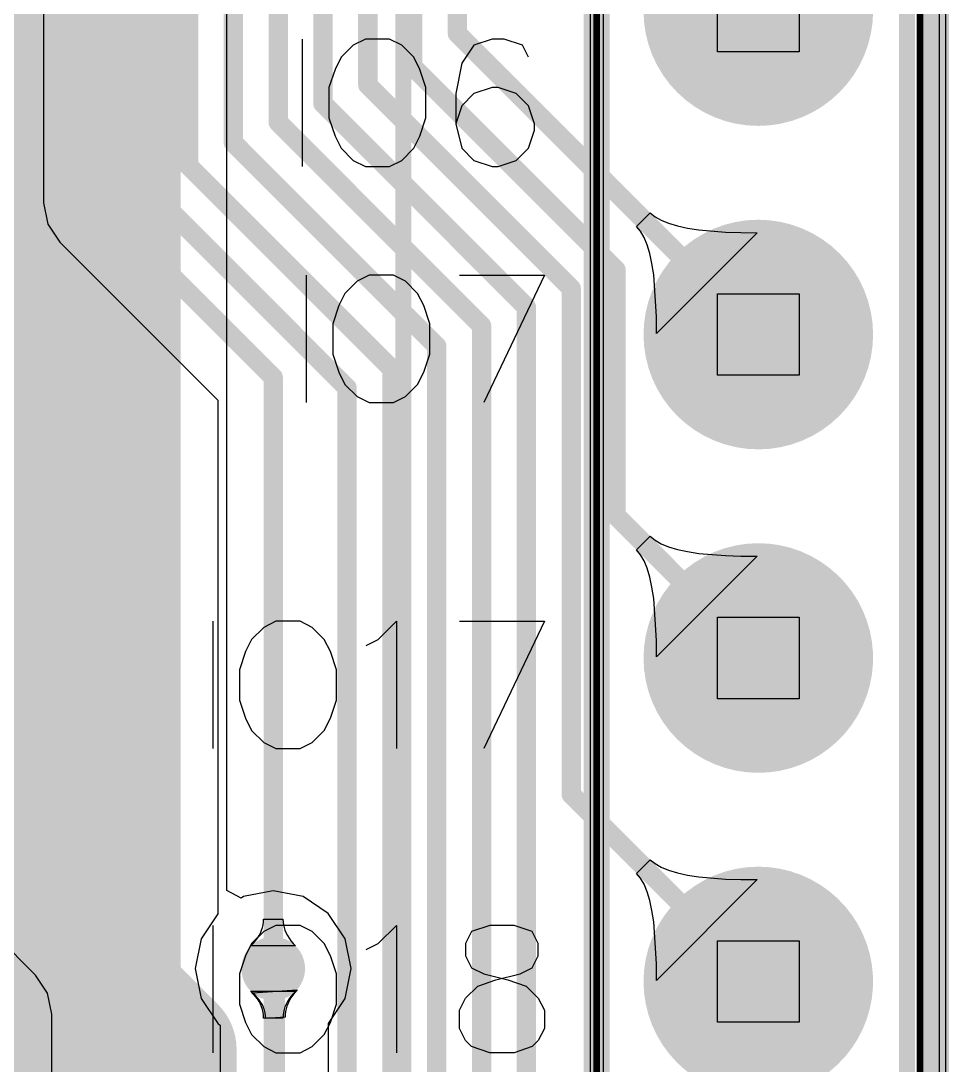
# Model space of a CAD drawing. Header units: millimetres. Extents: x -30 to 3.5, y -1.1 to 91.3.
# Drawn here: x -6.96 to 0.33, y 33.3 to 41.5 of the extents above; entities that cross this region are included whole.
import ezdxf

# ---------------------------------------------------------------- set-up
doc = ezdxf.new("R2010")
doc.units = ezdxf.units.MM
for name, color, linetype in [('BottomLayer', 5, 'Continuous'), ('BottomOverlay', 54, 'Continuous'), ('BottomSolder', 6, 'Continuous'), ('KeepOutLayer', 6, 'Continuous'), ('Mechanical15', 56, 'Continuous'), ('MultiLayer', 9, 'Continuous'), ('PadHoleLayer', 156, 'Continuous'), ('TopLayer', 1, 'Continuous'), ('TopOverlay', 2, 'Continuous'), ('TopSolder', 216, 'Continuous'), ('ViaHoleLayer', 16, 'Continuous')]:
    doc.layers.add(name, color=color, linetype=linetype)

# ---------------------------------------------------------------- blocks, each defined once
blk = doc.blocks.new('18650_BATTERY_B_27')
at = {"layer": 'BottomOverlay', "const_width": 0.127}
blk.add_lwpolyline([(0, 0), (-76.5302, 0)], dxfattribs=at)
blk = doc.blocks.new('HDR_TH_20P_P2_54_V_M_35')
at = {"layer": 'BottomLayer', "const_width": 0.8}
for points in [[(-1.67, 0, 1), (-0.87, 0, 1)], [(0.87, 0, 1), (1.67, 0, 1)], [(3.41, 0, 1), (4.21, 0, 1)], [(5.95, 0, 1), (6.75, 0, 1)]]:
    blk.add_lwpolyline(points, format="xyb", close=True, dxfattribs=at)
at = {"layer": 'BottomSolder', "const_width": 0.9016}
for points in [[(-1.7208, 0, 1), (-0.8192, 0, 1)], [(0.8192, 0, 1), (1.7208, 0, 1)], [(3.3592, 0, 1), (4.2608, 0, 1)], [(5.8992, 0, 1), (6.8008, 0, 1)]]:
    blk.add_lwpolyline(points, format="xyb", close=True, dxfattribs=at)
at = {"layer": 'Mechanical15'}
for p, q in [((-1.59, 0.32), (-0.95, 0.32)), ((-0.95, 0.32), (-0.95, -0.32)), ((0.95, 0.32), (0.95, 0.32)), ((0.95, 0.32), (1.59, 0.32)), ((0.95, -0.32), (0.95, 0.32)), ((1.59, 0.32), (1.59, -0.32)), ((3.49, 0.32), (3.49, 0.32)), ((3.49, 0.32), (4.13, 0.32)), ((3.49, -0.32), (3.49, 0.32)), ((4.13, 0.32), (4.13, -0.32)), ((6.03, 0.32), (6.03, 0.32)), ((6.03, 0.32), (6.67, 0.32)), ((6.03, -0.32), (6.03, 0.32)), ((6.67, 0.32), (6.67, -0.32)), ((-0.95, -0.32), (-1.59, -0.32)), ((1.59, -0.32), (0.95, -0.32)), ((4.13, -0.32), (3.49, -0.32)), ((6.67, -0.32), (6.03, -0.32))]:
    blk.add_line(p, q, dxfattribs=at)
at = {"layer": 'Mechanical15', "const_width": 0.0508}
for points in [[(25.4, 1.27), (-25.4, 1.27)], [(25.4, -1.27), (-25.4, -1.27)]]:
    blk.add_lwpolyline(points, dxfattribs=at)
at = {"layer": 'MultiLayer', "const_width": 0.8}
for points in [[(-1.67, 0, 1), (-0.87, 0, 1)], [(0.87, 0, 1), (1.67, 0, 1)], [(3.41, 0, 1), (4.21, 0, 1)], [(5.95, 0, 1), (6.75, 0, 1)]]:
    blk.add_lwpolyline(points, format="xyb", close=True, dxfattribs=at)
at = {"layer": 'PadHoleLayer', "const_width": 0.525}
for points in [[(-1.5325, 0, 1), (-1.0075, 0, 1)], [(1.0075, 0, 1), (1.5325, 0, 1)], [(3.5475, 0, 1), (4.0725, 0, 1)], [(6.0875, 0, 1), (6.6125, 0, 1)]]:
    blk.add_lwpolyline(points, format="xyb", close=True, dxfattribs=at)
at = {"layer": 'TopLayer', "const_width": 0.8}
for points in [[(-1.67, 0, 1), (-0.87, 0, 1)], [(0.87, 0, 1), (1.67, 0, 1)], [(3.41, 0, 1), (4.21, 0, 1)], [(5.95, 0, 1), (6.75, 0, 1)]]:
    blk.add_lwpolyline(points, format="xyb", close=True, dxfattribs=at)
at = {"layer": 'TopOverlay', "const_width": 0.2032}
for points in [[(25.4, 1.397), (-25.4, 1.397)], [(25.4, -1.27), (-25.4, -1.27)]]:
    blk.add_lwpolyline(points, dxfattribs=at)
at = {"layer": 'TopSolder', "const_width": 0.9016}
for points in [[(-1.7208, 0, 1), (-0.8192, 0, 1)], [(0.8192, 0, 1), (1.7208, 0, 1)], [(3.3592, 0, 1), (4.2608, 0, 1)], [(5.8992, 0, 1), (6.8008, 0, 1)]]:
    blk.add_lwpolyline(points, format="xyb", close=True, dxfattribs=at)

msp = doc.modelspace()

# ---------------------------------------------------------------- linework, layer by layer
at = {"layer": 'BottomLayer'}
for p, q in [((-2.3876, 65.659), (-2.3876, 14.9098)), ((0.3048, 15.0622), (0.3048, 65.6082)), ((-6.7815, 57.9147), (-6.7815, 40.0734)), ((-6.7815, 40.0734), (-6.7485, 39.9072)), ((-2.1247, 39.889), (-2.0172, 39.9965)), ((-2.0172, 39.9965), (-1.9794, 39.9656)), ((-1.9794, 39.9656), (-1.9314, 39.938)), ((-1.9314, 39.938), (-1.873, 39.9139)), ((-6.7485, 39.9072), (-6.6543, 39.7663)), ((-2.0938, 39.8512), (-2.1247, 39.889)), ((-2.0662, 39.8032), (-2.0938, 39.8512)), ((-1.873, 39.9139), (-1.8044, 39.8932)), ((-1.8044, 39.8932), (-1.7254, 39.8758)), ((-1.7254, 39.8758), (-1.6362, 39.8619)), ((-1.6362, 39.8619), (-1.4269, 39.8442)), ((-2.0421, 39.7448), (-2.0662, 39.8032)), ((-1.1764, 39.8402), (-1.9684, 39.0482)), ((-1.4269, 39.8442), (-1.3068, 39.8405)), ((-1.3068, 39.8405), (-1.1764, 39.8402)), ((-6.6543, 39.7663), (-5.4127, 38.5247)), ((-2.0214, 39.6762), (-2.0421, 39.7448)), ((-2.004, 39.5972), (-2.0214, 39.6762)), ((-1.9901, 39.508), (-2.004, 39.5972)), ((-1.9687, 39.1786), (-1.9901, 39.508)), ((-1.9684, 39.0482), (-1.9687, 39.1786)), ((-5.4127, 38.5247), (-5.4127, 34.4913)), ((-2.1247, 37.349), (-2.0172, 37.4565)), ((-2.0172, 37.4565), (-1.9794, 37.4256)), ((-1.9794, 37.4256), (-1.9314, 37.398)), ((-1.9314, 37.398), (-1.873, 37.3739)), ((-2.0938, 37.3112), (-2.1247, 37.349)), ((-2.0662, 37.2632), (-2.0938, 37.3112)), ((-1.873, 37.3739), (-1.8044, 37.3532)), ((-1.8044, 37.3532), (-1.7254, 37.3358)), ((-1.7254, 37.3358), (-1.6362, 37.3219)), ((-1.6362, 37.3219), (-1.4269, 37.3042)), ((-2.0421, 37.2048), (-2.0662, 37.2632)), ((-1.1764, 37.3002), (-1.9684, 36.5082)), ((-1.4269, 37.3042), (-1.3068, 37.3005)), ((-1.3068, 37.3005), (-1.1764, 37.3002)), ((-2.0214, 37.1362), (-2.0421, 37.2048)), ((-2.004, 37.0572), (-2.0214, 37.1362)), ((-1.9901, 36.968), (-2.004, 37.0572)), ((-1.9687, 36.6386), (-1.9901, 36.968)), ((-1.9684, 36.5082), (-1.9687, 36.6386)), ((-6.8447, 34.0101), (-8.8285, 35.9939)), ((-2.1247, 34.809), (-2.0172, 34.9165)), ((-2.0172, 34.9165), (-1.9794, 34.8856)), ((-1.9794, 34.8856), (-1.9314, 34.858)), ((-1.9314, 34.858), (-1.873, 34.8339)), ((-2.0938, 34.7712), (-2.1247, 34.809)), ((-2.0662, 34.7232), (-2.0938, 34.7712)), ((-1.873, 34.8339), (-1.8044, 34.8132)), ((-1.8044, 34.8132), (-1.7254, 34.7958)), ((-1.7254, 34.7958), (-1.6362, 34.7819)), ((-1.6362, 34.7819), (-1.4269, 34.7642)), ((-2.0421, 34.6648), (-2.0662, 34.7232)), ((-1.1764, 34.7602), (-1.9684, 33.9682)), ((-1.4269, 34.7642), (-1.3068, 34.7605)), ((-1.3068, 34.7605), (-1.1764, 34.7602)), ((-2.0214, 34.5962), (-2.0421, 34.6648)), ((-2.004, 34.5172), (-2.0214, 34.5962)), ((-5.4127, 34.4913), (-5.5436, 34.2955)), ((-5.0554, 34.4272), (-5.0544, 34.4496)), ((-5.0544, 34.4496), (-4.9024, 34.4496)), ((-4.9024, 34.4496), (-4.9014, 34.4272)), ((-1.9901, 34.428), (-2.004, 34.5172)), ((-5.0792, 34.3409), (-5.0702, 34.362)), ((-5.0702, 34.362), (-5.0633, 34.3834)), ((-5.0633, 34.3834), (-5.0584, 34.4052)), ((-5.0584, 34.4052), (-5.0554, 34.4272)), ((-4.9014, 34.4272), (-4.8984, 34.4052)), ((-4.8984, 34.4052), (-4.8935, 34.3834)), ((-4.8935, 34.3834), (-4.8866, 34.362)), ((-4.8866, 34.362), (-4.8776, 34.3409)), ((-1.9687, 34.0986), (-1.9901, 34.428)), ((-5.5436, 34.2955), (-5.5902, 34.0614)), ((-5.1346, 34.2595), (-5.1178, 34.2794)), ((-5.1178, 34.2794), (-5.1029, 34.2996)), ((-5.1029, 34.2996), (-5.09, 34.3201)), ((-5.09, 34.3201), (-5.0792, 34.3409)), ((-4.8776, 34.3409), (-4.8668, 34.3201)), ((-4.8668, 34.3201), (-4.8539, 34.2996)), ((-4.8539, 34.2996), (-4.839, 34.2794)), ((-4.839, 34.2794), (-4.8222, 34.2595)), ((-5.1534, 34.2399), (-5.1346, 34.2595)), ((-4.8034, 34.2399), (-5.1534, 34.2399)), ((-4.8222, 34.2595), (-4.8034, 34.2399)), ((-5.5902, 34.0614), (-5.5436, 33.8273)), ((-1.9684, 33.9682), (-1.9687, 34.0986)), ((-6.7505, 33.8692), (-6.8447, 34.0101)), ((-6.8447, 34.0101), (-6.8447, 34.0101)), ((-6.7174, 33.703), (-6.7505, 33.8692)), ((-5.1407, 33.8712), (-4.7915, 33.8953)), ((-5.121, 33.8533), (-5.1407, 33.8712)), ((-4.8093, 33.8742), (-4.8253, 33.853)), ((-4.7915, 33.8953), (-4.8093, 33.8742)), ((-5.5436, 33.8273), (-5.411, 33.6288)), ((-5.1034, 33.8349), (-5.121, 33.8533)), ((-5.0879, 33.8159), (-5.1034, 33.8349)), ((-5.0745, 33.7964), (-5.0879, 33.8159)), ((-5.0631, 33.7764), (-5.0745, 33.7964)), ((-4.8618, 33.7887), (-4.8702, 33.767)), ((-4.8515, 33.8102), (-4.8618, 33.7887)), ((-4.8393, 33.8316), (-4.8515, 33.8102)), ((-4.8253, 33.853), (-4.8393, 33.8316)), ((-6.7175, 28.3375), (-6.7175, 33.703)), ((-6.7175, 33.703), (-6.7174, 33.703)), ((-5.0538, 33.7558), (-5.0631, 33.7764)), ((-5.0465, 33.7348), (-5.0538, 33.7558)), ((-5.0413, 33.7132), (-5.0465, 33.7348)), ((-5.0382, 33.6911), (-5.0413, 33.7132)), ((-4.8843, 33.7015), (-4.8852, 33.6794)), ((-4.8815, 33.7234), (-4.8843, 33.7015)), ((-4.8768, 33.7453), (-4.8815, 33.7234)), ((-4.8702, 33.767), (-4.8768, 33.7453)), ((-5.411, 33.6288), (-5.3955, 33.6185)), ((-5.0372, 33.6684), (-5.0382, 33.6911)), ((-4.8852, 33.6794), (-5.0372, 33.6684)), ((-5.3955, 33.6185), (-5.3955, 27.1815))]:
    msp.add_line(p, q, dxfattribs=at)
for points, const_width in [([(-3.5312, 41.403), (-3.5312, 63.2466)], 0.152), ([(-3.8832, 41.145), (-3.8832, 63.0144)], 0.152), ([(-4.2352, 40.9992), (-4.2352, 62.833)], 0.152), ([(-4.5872, 40.8534), (-4.5872, 62.6262)], 0.152), ([(-4.9392, 40.7076), (-4.9392, 60.7503)], 0.152), ([(-5.2912, 40.5464), (-5.2912, 60.3584)], 0.152), ([(-5.6432, 40.365), (-5.6432, 59.7205)], 0.152), ([(-5.9952, 40.2192), (-5.9952, 59.259)], 0.152), ([(-6.3472, 40.0734), (-6.3472, 58.214)], 0.152), ([(-3.5312, 41.403), (-1.1684, 39.0402)], 0.152), ([(-3.8832, 41.145), (-2.286, 39.5478)], 0.152), ([(-4.2352, 40.9992), (-2.638, 39.402)], 0.152), ([(-4.5872, 40.8534), (-2.99, 39.2562)], 0.152), ([(-4.9392, 40.7076), (-3.342, 39.1104)], 0.152), ([(-5.2912, 40.5464), (-3.694, 38.9492)], 0.152), ([(-5.6432, 40.365), (-4.046, 38.7678)], 0.152), ([(-5.9952, 40.2192), (-4.398, 38.622)], 0.152), ([(-6.3472, 40.0734), (-4.9784, 38.7046)], 0.152), ([(-2.286, 37.6178), (-2.286, 39.5478)], 0.152), ([(-2.638, 35.4298), (-2.638, 39.402)], 0.152), ([(-2.99, 30.7526), (-2.99, 39.2562)], 0.152), ([(-3.342, 28.5138), (-3.342, 39.1104)], 0.152), ([(-3.694, 26.691), (-3.694, 38.9492)], 0.152), ([(-4.046, 26.5452), (-4.046, 38.7678)], 0.152), ([(-4.9784, 34.0614), (-4.9784, 38.7046)], 0.152), ([(-4.398, 26.3994), (-4.398, 38.622)], 0.152), ([(-2.286, 37.6178), (-1.1684, 36.5002)], 0.152), ([(-8.2042, 35.8648), (-5.7658, 33.4264)], 1), ([(-2.638, 35.4298), (-1.1684, 33.9602)], 0.152), ([(-4.9784, 34.1286), (-4.9612, 34.1458)], 0.152), ([(-4.9784, 34.0614), (-4.9784, 34.1286)], 0.152), ([(-4.9612, 26.4648), (-4.9612, 34.1458)], 0.152), ([(-5.7658, 28.0416), (-5.7658, 33.4264)], 1)]:
    msp.add_lwpolyline(points, dxfattribs=dict(at, const_width=const_width))
for points, const_width in [([(-3.5692, 41.403, 1), (-3.4932, 41.403, 1)], 0.076), ([(-3.5692, 41.403, 1), (-3.4932, 41.403, 1)], 0.076), ([(-3.9212, 41.145, 1), (-3.8452, 41.145, 1)], 0.076), ([(-3.9212, 41.145, 1), (-3.8452, 41.145, 1)], 0.076), ([(-4.2732, 40.9992, 1), (-4.1972, 40.9992, 1)], 0.076), ([(-4.2732, 40.9992, 1), (-4.1972, 40.9992, 1)], 0.076), ([(-4.6252, 40.8534, 1), (-4.5492, 40.8534, 1)], 0.076), ([(-4.6252, 40.8534, 1), (-4.5492, 40.8534, 1)], 0.076), ([(-4.9772, 40.7076, 1), (-4.9012, 40.7076, 1)], 0.076), ([(-4.9772, 40.7076, 1), (-4.9012, 40.7076, 1)], 0.076), ([(-5.3292, 40.5464, 1), (-5.2532, 40.5464, 1)], 0.076), ([(-5.3292, 40.5464, 1), (-5.2532, 40.5464, 1)], 0.076), ([(-5.6812, 40.365, 1), (-5.6052, 40.365, 1)], 0.076), ([(-5.6812, 40.365, 1), (-5.6052, 40.365, 1)], 0.076), ([(-6.0332, 40.2192, 1), (-5.9572, 40.2192, 1)], 0.076), ([(-6.0332, 40.2192, 1), (-5.9572, 40.2192, 1)], 0.076), ([(-6.3852, 40.0734, 1), (-6.3092, 40.0734, 1)], 0.076), ([(-6.3852, 40.0734, 1), (-6.3092, 40.0734, 1)], 0.076), ([(-2.324, 39.5478, 1), (-2.248, 39.5478, 1)], 0.076), ([(-2.324, 39.5478, 1), (-2.248, 39.5478, 1)], 0.076), ([(-2.676, 39.402, 1), (-2.6, 39.402, 1)], 0.076), ([(-2.676, 39.402, 1), (-2.6, 39.402, 1)], 0.076), ([(-3.028, 39.2562, 1), (-2.952, 39.2562, 1)], 0.076), ([(-3.028, 39.2562, 1), (-2.952, 39.2562, 1)], 0.076), ([(-3.38, 39.1104, 1), (-3.304, 39.1104, 1)], 0.076), ([(-3.38, 39.1104, 1), (-3.304, 39.1104, 1)], 0.076), ([(-1.2064, 39.0402, 1), (-1.1304, 39.0402, 1)], 0.076), ([(-3.732, 38.9492, 1), (-3.656, 38.9492, 1)], 0.076), ([(-3.732, 38.9492, 1), (-3.656, 38.9492, 1)], 0.076), ([(-4.084, 38.7678, 1), (-4.008, 38.7678, 1)], 0.076), ([(-4.084, 38.7678, 1), (-4.008, 38.7678, 1)], 0.076), ([(-5.0164, 38.7046, 1), (-4.9404, 38.7046, 1)], 0.076), ([(-5.0164, 38.7046, 1), (-4.9404, 38.7046, 1)], 0.076), ([(-4.436, 38.622, 1), (-4.36, 38.622, 1)], 0.076), ([(-4.436, 38.622, 1), (-4.36, 38.622, 1)], 0.076), ([(-2.324, 37.6178, 1), (-2.248, 37.6178, 1)], 0.076), ([(-2.324, 37.6178, 1), (-2.248, 37.6178, 1)], 0.076), ([(-1.2064, 36.5002, 1), (-1.1304, 36.5002, 1)], 0.076), ([(-2.676, 35.4298, 1), (-2.6, 35.4298, 1)], 0.076), ([(-2.676, 35.4298, 1), (-2.6, 35.4298, 1)], 0.076), ([(-5.1034, 34.0614, 1), (-4.8534, 34.0614, 1)], 0.25), ([(-5.0164, 34.1286, 1), (-4.9404, 34.1286, 1)], 0.076), ([(-5.0164, 34.1286, 1), (-4.9404, 34.1286, 1)], 0.076), ([(-4.9992, 34.1458, 1), (-4.9232, 34.1458, 1)], 0.076), ([(-4.9992, 34.1458, 1), (-4.9232, 34.1458, 1)], 0.076), ([(-5.0164, 34.0614, 1), (-4.9404, 34.0614, 1)], 0.076), ([(-5.0164, 34.0614, 1), (-4.9404, 34.0614, 1)], 0.076), ([(-1.2064, 33.9602, 1), (-1.1304, 33.9602, 1)], 0.076), ([(-6.0158, 33.4264, 1), (-5.5158, 33.4264, 1)], 0.5), ([(-6.0158, 33.4264, 1), (-5.5158, 33.4264, 1)], 0.5)]:
    msp.add_lwpolyline(points, format="xyb", close=True, dxfattribs=dict(at, const_width=const_width))
at = {"layer": 'KeepOutLayer', "const_width": 0.127}
msp.add_lwpolyline([(0, 2.0936), (0, 89.2156)], dxfattribs=at)
at = {"layer": 'MultiLayer', "const_width": 0.25}
msp.add_lwpolyline([(-5.1034, 34.0614, 1), (-4.8534, 34.0614, 1)], format="xyb", close=True, dxfattribs=at)
at = {"layer": 'TopLayer'}
for p, q in [((-2.4892, 65.6082), (-2.4892, 14.986)), ((0.254, 14.9606), (0.254, 65.659)), ((-2.4892, 52.4467), (-2.4892, 31.8545)), ((-5.3432, 34.674), (-5.3432, 45.9486)), ((-5.2312, 34.6141), (-5.3432, 34.674)), ((-5.2125, 34.6266), (-5.2312, 34.6141)), ((-4.9784, 34.6732), (-5.2125, 34.6266)), ((-4.7443, 34.6266), (-4.9784, 34.6732)), ((-4.5458, 34.494), (-4.7443, 34.6266)), ((-4.4132, 34.2955), (-4.5458, 34.494)), ((-4.3666, 34.0614), (-4.4132, 34.2955)), ((-4.4132, 33.8273), (-4.3666, 34.0614)), ((-5.1346, 33.8633), (-5.1534, 33.8829)), ((-5.1534, 33.8829), (-4.8034, 33.8829)), ((-4.8034, 33.8829), (-4.8222, 33.8633)), ((-5.1178, 33.8434), (-5.1346, 33.8633)), ((-5.1029, 33.8232), (-5.1178, 33.8434)), ((-5.09, 33.8027), (-5.1029, 33.8232)), ((-5.0792, 33.7819), (-5.09, 33.8027)), ((-4.8668, 33.8027), (-4.8776, 33.7819)), ((-4.8539, 33.8232), (-4.8668, 33.8027)), ((-4.839, 33.8434), (-4.8539, 33.8232)), ((-4.8222, 33.8633), (-4.839, 33.8434)), ((-4.5441, 33.6315), (-4.4132, 33.8273)), ((-5.0702, 33.7608), (-5.0792, 33.7819)), ((-5.0633, 33.7394), (-5.0702, 33.7608)), ((-5.0584, 33.7176), (-5.0633, 33.7394)), ((-5.0554, 33.6956), (-5.0584, 33.7176)), ((-4.8984, 33.7176), (-4.9014, 33.6956)), ((-4.8935, 33.7394), (-4.8984, 33.7176)), ((-4.8866, 33.7608), (-4.8935, 33.7394)), ((-4.8776, 33.7819), (-4.8866, 33.7608)), ((-5.0544, 33.6732), (-5.0554, 33.6956)), ((-4.9024, 33.6732), (-5.0544, 33.6732)), ((-4.9014, 33.6956), (-4.9024, 33.6732)), ((-4.5441, 32.5649), (-4.5441, 33.6315))]:
    msp.add_line(p, q, dxfattribs=at)
for points, const_width in [([(-6.604, 31.9766), (-6.604, 45.9486)], 1.8), ([(-4.9784, 32.385), (-4.9784, 34.0614)], 0.152)]:
    msp.add_lwpolyline(points, dxfattribs=dict(at, const_width=const_width))
for points, const_width in [([(-5.1034, 34.0614, 1), (-4.8534, 34.0614, 1)], 0.25), ([(-5.0164, 34.0614, 1), (-4.9404, 34.0614, 1)], 0.076)]:
    msp.add_lwpolyline(points, format="xyb", close=True, dxfattribs=dict(at, const_width=const_width))
at = {"layer": 'TopOverlay'}
for p, q in [((-4.7498, 41.3604), (-4.7498, 40.3606)), ((-4.2547, 41.3604), (-4.3499, 41.3128)), ((-4.0642, 41.3604), (-4.2547, 41.3604)), ((-3.969, 41.3128), (-4.0642, 41.3604)), ((-3.2596, 41.3604), (-3.4025, 41.3128)), ((-3.1644, 41.3604), (-3.2596, 41.3604)), ((-3.0216, 41.3128), (-3.1644, 41.3604)), ((-4.3499, 41.3128), (-4.4451, 41.2176)), ((-3.8738, 41.2176), (-3.969, 41.3128)), ((-3.4025, 41.3128), (-3.4977, 41.17)), ((-2.974, 41.2176), (-3.0216, 41.3128)), ((-4.4451, 41.2176), (-4.4927, 41.1223)), ((-3.8262, 41.1223), (-3.8738, 41.2176)), ((-3.4977, 41.17), (-3.5453, 40.9319)), ((-4.4927, 41.1223), (-4.5403, 40.9795)), ((-3.7786, 40.9795), (-3.8262, 41.1223)), ((-4.5403, 40.9795), (-4.5403, 40.7415)), ((-3.7786, 40.7415), (-3.7786, 40.9795)), ((-3.5453, 40.9319), (-3.5453, 40.6939)), ((-3.4025, 40.9319), (-3.4977, 40.8367)), ((-3.2596, 40.9795), (-3.4025, 40.9319)), ((-3.212, 40.9795), (-3.2596, 40.9795)), ((-3.0692, 40.9319), (-3.212, 40.9795)), ((-2.974, 40.8367), (-3.0692, 40.9319)), ((-3.4977, 40.8367), (-3.5453, 40.6939)), ((-2.9264, 40.6939), (-2.974, 40.8367)), ((-4.5403, 40.7415), (-4.4927, 40.5986)), ((-3.8262, 40.5986), (-3.7786, 40.7415)), ((-3.5453, 40.6939), (-3.4977, 40.5034)), ((-2.9264, 40.6463), (-2.9264, 40.6939)), ((-4.4927, 40.5986), (-4.4451, 40.5034)), ((-3.8738, 40.5034), (-3.8262, 40.5986)), ((-2.974, 40.5034), (-2.9264, 40.6463)), ((-4.4451, 40.5034), (-4.3499, 40.4082)), ((-3.969, 40.4082), (-3.8738, 40.5034)), ((-3.4977, 40.5034), (-3.4025, 40.4082)), ((-3.0692, 40.4082), (-2.974, 40.5034)), ((-4.3499, 40.4082), (-4.2547, 40.3606)), ((-4.2547, 40.3606), (-4.0642, 40.3606)), ((-4.0642, 40.3606), (-3.969, 40.4082)), ((-3.4025, 40.4082), (-3.2596, 40.3606)), ((-3.2596, 40.3606), (-3.212, 40.3606)), ((-3.212, 40.3606), (-3.0692, 40.4082)), ((-4.7199, 39.5062), (-4.7199, 38.5064)), ((-4.32, 39.4586), (-4.4152, 39.3634)), ((-4.2248, 39.5062), (-4.32, 39.4586)), ((-4.0344, 39.5062), (-4.2248, 39.5062)), ((-3.9391, 39.4586), (-4.0344, 39.5062)), ((-3.8439, 39.3634), (-3.9391, 39.4586)), ((-3.5154, 39.5062), (-2.8489, 39.5062)), ((-2.8489, 39.5062), (-3.325, 38.5064)), ((-4.4152, 39.3634), (-4.4628, 39.2681)), ((-3.7963, 39.2681), (-3.8439, 39.3634)), ((-4.4628, 39.2681), (-4.5104, 39.1253)), ((-3.7487, 39.1253), (-3.7963, 39.2681)), ((-4.5104, 39.1253), (-4.5104, 38.8873)), ((-3.7487, 38.8873), (-3.7487, 39.1253)), ((-4.5104, 38.8873), (-4.4628, 38.7444)), ((-3.7963, 38.7444), (-3.7487, 38.8873)), ((-4.4628, 38.7444), (-4.4152, 38.6492)), ((-3.8439, 38.6492), (-3.7963, 38.7444)), ((-4.4152, 38.6492), (-4.32, 38.554)), ((-3.9391, 38.554), (-3.8439, 38.6492)), ((-4.32, 38.554), (-4.2248, 38.5064)), ((-4.0344, 38.5064), (-3.9391, 38.554)), ((-4.2248, 38.5064), (-4.0344, 38.5064)), ((-5.4531, 36.7884), (-5.4531, 35.7886)), ((-5.0532, 36.7408), (-5.1484, 36.6456)), ((-4.958, 36.7884), (-5.0532, 36.7408)), ((-4.7675, 36.7884), (-4.958, 36.7884)), ((-4.6723, 36.7408), (-4.7675, 36.7884)), ((-4.5771, 36.6456), (-4.6723, 36.7408)), ((-4.1534, 36.6456), (-4.0106, 36.7884)), ((-4.0106, 36.7884), (-4.0106, 35.7886)), ((-3.5154, 36.7884), (-2.8489, 36.7884)), ((-2.8489, 36.7884), (-3.325, 35.7886)), ((-5.1484, 36.6456), (-5.196, 36.5503)), ((-4.5295, 36.5503), (-4.5771, 36.6456)), ((-4.2486, 36.598), (-4.1534, 36.6456)), ((-5.196, 36.5503), (-5.2436, 36.4075)), ((-4.4819, 36.4075), (-4.5295, 36.5503)), ((-5.2436, 36.4075), (-5.2436, 36.1695)), ((-4.4819, 36.1695), (-4.4819, 36.4075)), ((-5.2436, 36.1695), (-5.196, 36.0266)), ((-4.5295, 36.0266), (-4.4819, 36.1695)), ((-5.196, 36.0266), (-5.1484, 35.9314)), ((-4.5771, 35.9314), (-4.5295, 36.0266)), ((-5.1484, 35.9314), (-5.0532, 35.8362)), ((-4.6723, 35.8362), (-4.5771, 35.9314)), ((-5.0532, 35.8362), (-4.958, 35.7886)), ((-4.7675, 35.7886), (-4.6723, 35.8362)), ((-4.958, 35.7886), (-4.7675, 35.7886)), ((-5.4531, 34.4008), (-5.4531, 33.401)), ((-4.958, 34.4008), (-5.0532, 34.3532)), ((-4.7675, 34.4008), (-4.958, 34.4008)), ((-4.6723, 34.3532), (-4.7675, 34.4008)), ((-4.1534, 34.258), (-4.0106, 34.4008)), ((-4.0106, 34.4008), (-4.0106, 33.401)), ((-3.2774, 34.4008), (-3.4202, 34.3532)), ((-3.0869, 34.4008), (-3.2774, 34.4008)), ((-2.9441, 34.3532), (-3.0869, 34.4008)), ((-5.0532, 34.3532), (-5.1484, 34.258)), ((-4.5771, 34.258), (-4.6723, 34.3532)), ((-3.4202, 34.3532), (-3.4678, 34.258)), ((-2.8965, 34.258), (-2.9441, 34.3532)), ((-5.1484, 34.258), (-5.196, 34.1627)), ((-4.5295, 34.1627), (-4.5771, 34.258)), ((-4.2486, 34.2104), (-4.1534, 34.258)), ((-3.4678, 34.258), (-3.4678, 34.1627)), ((-2.8965, 34.1627), (-2.8965, 34.258)), ((-5.196, 34.1627), (-5.2436, 34.0199)), ((-4.4819, 34.0199), (-4.5295, 34.1627)), ((-3.4678, 34.1627), (-3.4202, 34.0675)), ((-2.9441, 34.0675), (-2.8965, 34.1627)), ((-3.4202, 34.0675), (-3.325, 34.0199)), ((-3.0393, 34.0199), (-2.9441, 34.0675)), ((-5.2436, 34.0199), (-5.2436, 33.7819)), ((-4.4819, 33.7819), (-4.4819, 34.0199)), ((-3.3726, 33.9247), (-3.2298, 33.9723)), ((-3.325, 34.0199), (-3.1346, 33.9723)), ((-3.2298, 33.9723), (-3.0393, 34.0199)), ((-3.1346, 33.9723), (-2.9917, 33.9247)), ((-3.4678, 33.8295), (-3.3726, 33.9247)), ((-2.9917, 33.9247), (-2.8965, 33.8295)), ((-3.5154, 33.7343), (-3.4678, 33.8295)), ((-2.8965, 33.8295), (-2.8489, 33.7343)), ((-5.2436, 33.7819), (-5.196, 33.639)), ((-4.5295, 33.639), (-4.4819, 33.7819)), ((-3.5154, 33.5914), (-3.5154, 33.7343)), ((-2.8489, 33.7343), (-2.8489, 33.5914)), ((-5.196, 33.639), (-5.1484, 33.5438)), ((-4.5771, 33.5438), (-4.5295, 33.639)), ((-5.1484, 33.5438), (-5.0532, 33.4486)), ((-4.6723, 33.4486), (-4.5771, 33.5438)), ((-3.4678, 33.4962), (-3.5154, 33.5914)), ((-2.8489, 33.5914), (-2.8965, 33.4962)), ((-3.4202, 33.4486), (-3.4678, 33.4962)), ((-2.8965, 33.4962), (-2.9441, 33.4486)), ((-5.0532, 33.4486), (-4.958, 33.401)), ((-4.958, 33.401), (-4.7675, 33.401)), ((-4.7675, 33.401), (-4.6723, 33.4486)), ((-3.2774, 33.401), (-3.4202, 33.4486)), ((-3.0869, 33.401), (-3.2774, 33.401)), ((-2.9441, 33.4486), (-3.0869, 33.401))]:
    msp.add_line(p, q, dxfattribs=at)
at = {"layer": 'ViaHoleLayer', "const_width": 0.15}
msp.add_lwpolyline([(-5.0534, 34.0614, 1), (-4.9034, 34.0614, 1)], format="xyb", close=True, dxfattribs=at)

# ---------------------------------------------------------------- block references
at = {"rotation": 270}
for name, p in [('18650_BATTERY_B_27', (-3.9564, 7.4616)), ('HDR_TH_20P_P2_54_V_M_35', (-1.1684, 40.3102))]:
    msp.add_blockref(name, p, dxfattribs=at)

doc.saveas('drawing.dxf')
